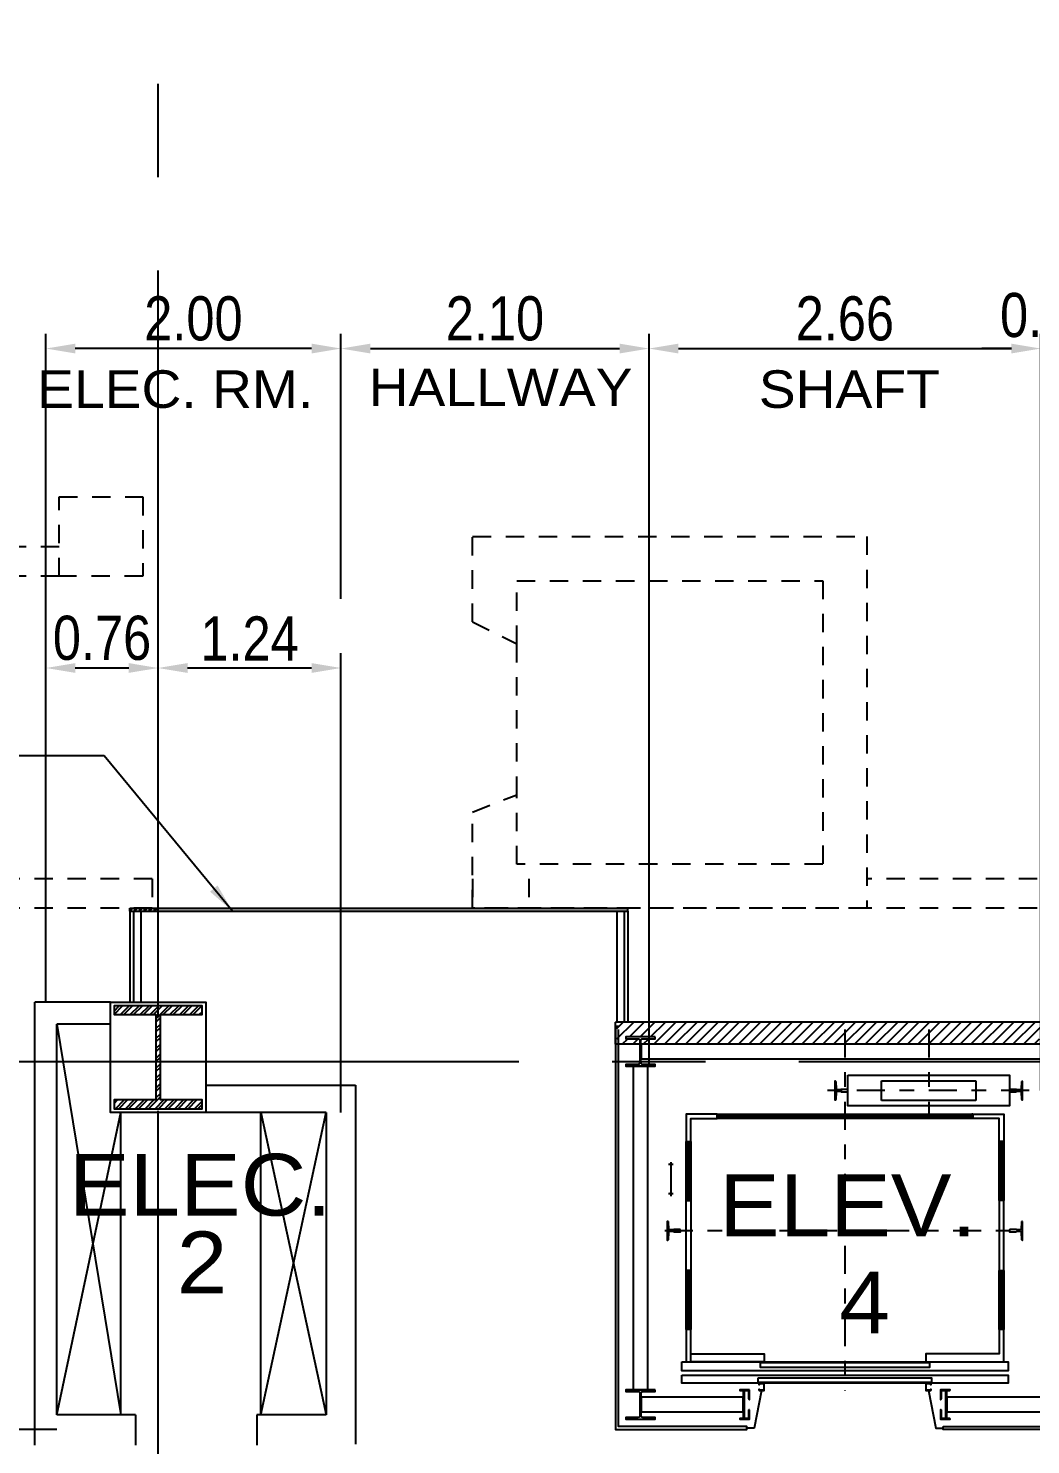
# Model space of a CAD drawing. Header units: millimetres. Extents: x 2148 to 2681, y 758 to 986.
# Drawn here: x 2321.53 to 2328.35, y 891.92 to 901.55 of the extents above; entities that cross this region are included whole.
import ezdxf

# ---------------------------------------------------------------- set-up
doc = ezdxf.new("R2010")
doc.units = ezdxf.units.MM
for name, pattern in [('ACAD_ISO02W100', [15, 12, -3]), ('CENTER2', [28.575, 19.05, -3.175, 3.175, -3.175]), ('HIDDEN', [0.375, 0.25, -0.125])]:
    doc.linetypes.add(name, pattern=pattern)
for name, color, linetype in [('A-Hatch', 253, 'Continuous'), ('A-Wall', 4, 'Continuous'), ('ar elev', 2, 'Continuous'), ('cladding', 2, 'Continuous'), ('COL-EX', 2, 'Continuous'), ('ELAYOUT', 4, 'Continuous'), ('FIXTURE', 1, 'Continuous'), ('hacht', 8, 'Continuous'), ('HATCH', 8, 'Continuous'), ('S_GRID LINES', 252, 'Continuous')]:
    doc.layers.add(name, color=color, linetype=linetype)
doc.styles.add('ARIALNW', font='ARIALN.TTF')
doc.styles.add('MMTX$0$ESMX$0$X-OPTA1D', font='x-opta1d')
doc.dimstyles.new('DIM 100', dxfattribs={"dimtxt": 0.2, "dimasz": 0.2, "dimexe": 0.1, "dimexo": 0, "dimgap": 0.05, "dimtad": 1, "dimzin": 0, "dimdsep": 46, "dimtxsty": 'ARIALNW', "dimcen": 0.09, "dimclrd": 6, "dimclre": 6, "dimclrt": 13, "dimadec": 0, "dimazin": 0, "dimtfac": 1, "dimtofl": 0, "dimtmove": 2, "dimatfit": 3, "dimfxl": 1, "dimtolj": 1, "dimtzin": 0, "dimarcsym": 0})
pattern_1 = [(45, (32.251856, 3e-13), (-0.01683798023, 0.01683798023), []), (45, (32.268694, 3e-13), (-0.01683798023, 0.01683798023), [0, -0.0238125])]

# ---------------------------------------------------------------- blocks, each defined once
blk = doc.blocks.new('*D2476')
at = {"layer": 'Defpoints', "color": 0, "transparency": 16777216}
for p in [(2321.649, 897.2011), (2321.649, 894.9285, 0), (2322.4124, 894.9285)]:
    blk.add_point(p, dxfattribs=at)
at = {"layer": 'FIXTURE', "color": 6, "lineweight": -2, "transparency": 16777216}
for p, q in [((2321.649, 894.9285), (2321.649, 897.3011)), ((2322.4124, 894.9285), (2322.4124, 897.3011)), ((2322.2124, 897.2011), (2321.849, 897.2011))]:
    blk.add_line(p, q, dxfattribs=at)
at = {"layer": 'FIXTURE', "color": 6, "transparency": 16777216}
for points in [[(2321.849, 897.2345), (2321.849, 897.1678), (2321.649, 897.2011)], [(2322.2124, 897.2345), (2322.2124, 897.1678), (2322.4124, 897.2011)]]:
    blk.add_solid(points, dxfattribs=at)
at = {"layer": 'FIXTURE', "color": 13, "transparency": 16777216, "insert": (2322.0307, 897.4043), "char_height": 0.3, "attachment_point": 5, "style": 'ARIALNW'}
blk.add_mtext('\\A1;0.76', dxfattribs=at)
blk = doc.blocks.new('*D2477')
at = {"layer": 'Defpoints', "color": 0, "transparency": 16777216}
for p in [(2322.4124, 897.2011), (2322.4124, 896.1321, 0), (2323.6557, 894.1785, 0)]:
    blk.add_point(p, dxfattribs=at)
at = {"layer": 'FIXTURE', "color": 6, "lineweight": -2, "transparency": 16777216}
for p, q in [((2322.4124, 896.1321), (2322.4124, 897.3011)), ((2323.6557, 894.1785), (2323.6557, 897.3011)), ((2323.4557, 897.2011), (2322.6124, 897.2011))]:
    blk.add_line(p, q, dxfattribs=at)
at = {"layer": 'FIXTURE', "color": 6, "transparency": 16777216}
for points in [[(2322.6124, 897.2345), (2322.6124, 897.1678), (2322.4124, 897.2011)], [(2323.4557, 897.2345), (2323.4557, 897.1678), (2323.6557, 897.2011)]]:
    blk.add_solid(points, dxfattribs=at)
at = {"layer": 'FIXTURE', "color": 13, "transparency": 16777216, "insert": (2323.0341, 897.4018), "char_height": 0.3, "attachment_point": 5, "style": 'ARIALNW'}
blk.add_mtext('\\A1;1.24', dxfattribs=at)
blk = doc.blocks.new('*D2478')
at = {"layer": 'Defpoints', "color": 0, "transparency": 16777216}
for p in [(2321.4571, 894.5217, 0), (2316.8408, 892.0228), (2321.724, 892.0228)]:
    blk.add_point(p, dxfattribs=at)
at = {"layer": 'FIXTURE', "color": 6, "lineweight": -2, "transparency": 16777216}
for p, q in [((2321.4571, 894.5217), (2316.7408, 894.5217)), ((2316.8408, 894.3217), (2316.8408, 892.2228)), ((2321.724, 892.0228), (2316.7408, 892.0228))]:
    blk.add_line(p, q, dxfattribs=at)
at = {"layer": 'FIXTURE', "color": 6, "transparency": 16777216}
for points in [[(2316.8075, 894.3217), (2316.8741, 894.3217), (2316.8408, 894.5217)], [(2316.8075, 892.2228), (2316.8741, 892.2228), (2316.8408, 892.0228)]]:
    blk.add_solid(points, dxfattribs=at)
at = {"layer": 'FIXTURE', "color": 13, "transparency": 16777216, "insert": (2316.6376, 893.2723), "char_height": 0.3, "attachment_point": 5, "rotation": 90, "style": 'ARIALNW'}
blk.add_mtext('\\A1;2.50', dxfattribs=at)
blk = doc.blocks.new('*D2603')
at = {"layer": 'Defpoints', "color": 0, "transparency": 16777216}
for p in [(2328.4157, 899.3738), (2325.7512, 894.5035, 0), (2328.4157, 894.3273, 0)]:
    blk.add_point(p, dxfattribs=at)
at = {"layer": 'FIXTURE', "color": 6, "lineweight": -2, "transparency": 16777216}
for p, q in [((2325.7512, 894.5035), (2325.7512, 899.4738)), ((2328.4157, 894.3273), (2328.4157, 899.4738)), ((2325.9512, 899.3738), (2328.2157, 899.3738))]:
    blk.add_line(p, q, dxfattribs=at)
at = {"layer": 'FIXTURE', "color": 6, "transparency": 16777216}
for points in [[(2325.9512, 899.4071), (2325.9512, 899.3404), (2325.7512, 899.3738)], [(2328.2157, 899.4071), (2328.2157, 899.3404), (2328.4157, 899.3738)]]:
    blk.add_solid(points, dxfattribs=at)
at = {"layer": 'FIXTURE', "color": 13, "transparency": 16777216, "insert": (2327.0834, 899.577), "char_height": 0.3, "attachment_point": 5, "style": 'ARIALNW'}
blk.add_mtext('\\A1;2.66', dxfattribs=at)
blk = doc.blocks.new('*D2604')
at = {"layer": 'Defpoints', "color": 0, "transparency": 16777216}
for p in [(2328.5155, 899.3738), (2328.4157, 894.3273), (2328.5155, 894.3273, 0)]:
    blk.add_point(p, dxfattribs=at)
at = {"layer": 'FIXTURE', "color": 6, "lineweight": -2, "transparency": 16777216}
for p, q in [((2328.4157, 894.3273), (2328.4157, 899.4738)), ((2328.5155, 894.3273), (2328.5155, 899.4738)), ((2328.2157, 899.3738), (2328.0157, 899.3738)), ((2328.7155, 899.3738), (2328.9155, 899.3738))]:
    blk.add_line(p, q, dxfattribs=at)
at = {"layer": 'FIXTURE', "color": 6, "transparency": 16777216}
for points in [[(2328.2157, 899.4071), (2328.2157, 899.3404), (2328.4157, 899.3738)], [(2328.7155, 899.4071), (2328.7155, 899.3404), (2328.5155, 899.3738)]]:
    blk.add_solid(points, dxfattribs=at)
at = {"layer": 'FIXTURE', "color": 13, "transparency": 16777216, "insert": (2328.4734, 899.5999), "char_height": 0.3, "attachment_point": 5, "style": 'ARIALNW'}
blk.add_mtext('\\A1;0.10', dxfattribs=at)
blk = doc.blocks.new('*D2607')
at = {"layer": 'Defpoints', "color": 0, "transparency": 16777216}
for p in [(2321.649, 899.3738), (2323.6557, 898.7763), (2321.649, 896.9244, 0)]:
    blk.add_point(p, dxfattribs=at)
at = {"layer": 'FIXTURE', "color": 6, "lineweight": -2, "transparency": 16777216}
for p, q in [((2321.649, 896.9244), (2321.649, 899.4738)), ((2323.6557, 898.7763), (2323.6557, 899.4738)), ((2323.4557, 899.3738), (2321.849, 899.3738))]:
    blk.add_line(p, q, dxfattribs=at)
at = {"layer": 'FIXTURE', "color": 6, "transparency": 16777216}
for points in [[(2321.849, 899.4071), (2321.849, 899.3404), (2321.649, 899.3738)], [(2323.4557, 899.4071), (2323.4557, 899.3404), (2323.6557, 899.3738)]]:
    blk.add_solid(points, dxfattribs=at)
at = {"layer": 'FIXTURE', "color": 13, "transparency": 16777216, "insert": (2322.6524, 899.577), "char_height": 0.3, "attachment_point": 5, "style": 'ARIALNW'}
blk.add_mtext('\\A1;2.00', dxfattribs=at)
blk = doc.blocks.new('*D2608')
at = {"layer": 'Defpoints', "color": 0, "transparency": 16777216}
for p in [(2325.7512, 899.3738), (2323.6557, 897.6721), (2325.7512, 897.5251)]:
    blk.add_point(p, dxfattribs=at)
at = {"layer": 'FIXTURE', "color": 6, "lineweight": -2, "transparency": 16777216}
for p, q in [((2323.6557, 897.6721), (2323.6557, 899.4738)), ((2325.7512, 897.5251), (2325.7512, 899.4738)), ((2323.8557, 899.3738), (2325.5512, 899.3738))]:
    blk.add_line(p, q, dxfattribs=at)
at = {"layer": 'FIXTURE', "color": 6, "transparency": 16777216}
for points in [[(2323.8557, 899.4071), (2323.8557, 899.3404), (2323.6557, 899.3738)], [(2325.5512, 899.4071), (2325.5512, 899.3404), (2325.7512, 899.3738)]]:
    blk.add_solid(points, dxfattribs=at)
at = {"layer": 'FIXTURE', "color": 13, "transparency": 16777216, "insert": (2324.7035, 899.577), "char_height": 0.3, "attachment_point": 5, "style": 'ARIALNW'}
blk.add_mtext('\\A1;2.10', dxfattribs=at)

msp = doc.modelspace()

# ---------------------------------------------------------------- hatches: boundary and pattern name
at = {"layer": 'A-Hatch'}
h = msp.add_hatch(dxfattribs=at)
h.set_pattern_fill('ANSI32', color=256, scale=0.005, style=0)
h.set_pattern_definition([(45, (32.251856, 3e-13), (-0.0336759605, 0.0336759605), []), (45, (32.274306, 3e-13), (-0.0336759605, 0.0336759605), [])])
h.paths.add_polyline_path([(2322.4274167, 894.843508), (2322.7124167, 894.843508), (2322.7124167, 894.903508), (2322.1124167, 894.903508), (2322.1124167, 894.843508), (2322.3974167, 894.843508), (2322.3974167, 894.263508), (2322.1124167, 894.263508), (2322.1124167, 894.203508), (2322.7124167, 894.203508), (2322.7124167, 894.263508), (2322.4274167, 894.263508)])
at = {"layer": 'hacht'}
h = msp.add_hatch(dxfattribs=at)
h.set_pattern_fill('SACNCR', color=256, scale=0.01, style=0)
h.set_pattern_definition(pattern_1)
h.paths.add_polyline_path([(2322.220511, 895.5668015), (2322.220511, 895.5468015), (2322.4124167, 895.5468015), (2322.4124167, 895.5668015)])
h = msp.add_hatch(dxfattribs=at)
h.set_pattern_fill('SACNCR', color=256, scale=0.01, style=0)
h.set_pattern_definition(pattern_1)
h.paths.add_polyline_path([(2325.6077764, 895.5468015), (2325.6077764, 895.5668015), (2322.4124167, 895.5668015), (2322.4124167, 895.5468015)])
at = {"layer": 'HATCH'}
h = msp.add_hatch(dxfattribs=at)
h.set_pattern_fill('ANSI31', color=256, scale=0.016, style=0)
h.set_pattern_definition([(45, (-2330.485525, -1026.385114), (-0.0359210245, 0.0359210245), [])])
h.paths.add_polyline_path([(2325.5327764, 894.7922958), (2325.5327764, 894.6422958), (2325.6933718, 894.6422958), (2325.6980493, 894.6516508), (2325.6980493, 894.6672425), (2325.6964901, 894.6734793), (2325.6918126, 894.6781568), (2325.6855759, 894.679716), (2325.6029394, 894.679716), (2325.6029394, 894.6921894), (2325.8025142, 894.6921894), (2325.8025142, 894.679716), (2325.7198778, 894.679716), (2325.7136411, 894.6781568), (2325.7089635, 894.6734793), (2325.7058452, 894.6672425), (2325.7058452, 894.6422958), (2328.4609128, 894.6422958), (2328.4609128, 894.6672426), (2328.4593536, 894.6734793), (2328.454676, 894.6781568), (2328.4484393, 894.679716), (2328.3642437, 894.679716), (2328.3642437, 894.6921894), (2328.5653777, 894.6921894), (2328.5653777, 894.679716), (2328.4827413, 894.679716), (2328.4749454, 894.6781568), (2328.4702678, 894.6734793), (2328.4687087, 894.6672426), (2328.4687087, 894.6422958), (2331.0874167, 894.6422958), (2331.0874167, 894.7922958)])

# ---------------------------------------------------------------- linework, layer by layer
at = {"ltscale": 0.5}
for p, q in [((2322.220511, 895.5468015, 0), (2322.220511, 894.928508)), ((2322.220511, 895.5468015, 0), (2322.220511, 894.928508, 0)), ((2322.220511, 895.5468015, 0), (2325.6077764, 895.5468015, 0)), ((2322.245511, 895.5468015, 0), (2322.245511, 894.928508, 0)), ((2322.295511, 895.5468015, 0), (2322.295511, 894.928508, 0)), ((2325.5327764, 895.5468015, 0), (2325.5327764, 894.7922958, 0)), ((2325.5827764, 895.5468015, 0), (2325.5827764, 894.7922958, 0)), ((2325.6077764, 895.5468015, 0), (2325.6077764, 894.7922958)), ((2325.6077764, 895.5468015, 0), (2325.6077764, 894.7922958, 0))]:
    msp.add_line(p, q, dxfattribs=at)
for p, q in [((2322.1590216, 892.1210246, 0), (2322.1590216, 894.178508, 0)), ((2323.1113458, 892.1210246, 0), (2323.1113458, 894.178508, 0))]:
    msp.add_line(p, q)
at = {"layer": 'A-Hatch'}
msp.add_line((2325.5227764, 894.6422958, 0), (2325.5227764, 894.7922958, 0), dxfattribs=at)
at = {"layer": 'A-Wall', "ltscale": 10}
for p, q in [((2321.5740071, 891.9145249, 0), (2321.5740071, 894.928508, 0)), ((2322.0823407, 894.928508, 0), (2321.5740071, 894.928508, 0)), ((2322.0874167, 894.928508, 0), (2322.0501385, 894.928508, 0)), ((2321.7240071, 892.1210246, 0), (2321.7240071, 894.778508, 0)), ((2322.0823407, 894.778508, 0), (2321.7240071, 894.778508, 0)), ((2322.7323407, 894.362962, 0), (2323.7557136, 894.362962, 0)), ((2323.7557136, 894.362962, 0), (2323.7557136, 891.9232994, 0)), ((2323.5557136, 894.178508, 0), (2322.7323407, 894.178508, 0)), ((2323.5557136, 894.178508, 0), (2323.5557136, 892.1232994, 0)), ((2323.5557136, 894.178508, 0), (2323.5557136, 892.1232994, 0)), ((2323.5557136, 894.178508, 0), (2323.5557136, 892.1232994, 0)), ((2323.5557136, 894.178508, 0), (2323.5557136, 892.1232994, 0)), ((2323.7557136, 894.1694617, 0), (2323.7557136, 891.9232994, 0)), ((2322.2592027, 892.1210246, 0), (2321.7240071, 892.1210246, 0)), ((2322.2592027, 892.1210246, 0), (2322.2592027, 891.9145249, 0)), ((2323.5557136, 892.1210246, 0), (2323.0842481, 892.1210246, 0)), ((2323.0842481, 892.1210246, 0), (2323.0842481, 891.9145249, 0))]:
    msp.add_line(p, q, dxfattribs=at)
at = {"layer": 'ar elev', "color": 8, "linetype": 'CENTER2', "ltscale": 0.01}
for p, q in [((2327.0841586, 894.7420831, 0), (2327.0841586, 892.2879369, 0)), ((2327.6548177, 894.7420831, 0), (2327.6548177, 894.171424, 0)), ((2328.3359872, 894.3273418, 0), (2326.9216177, 894.3273418, 0)), ((2325.8586446, 893.374684, 0), (2328.3096725, 893.374684, 0))]:
    msp.add_line(p, q, dxfattribs=at)
at = {"layer": 'ar elev', "color": 8}
for p, q in [((2325.914775, 893.8237272, 0), (2325.8835915, 893.8237272, 0)), ((2325.8991833, 893.8284048, 0), (2325.8960649, 893.8268456, 0)), ((2325.8960649, 893.8268456, 0), (2325.8960649, 893.8206089, 0)), ((2325.8960649, 893.8206089, 0), (2325.9023016, 893.8206089, 0)), ((2325.8991833, 893.839319, 0), (2325.8991833, 893.6085607, 0)), ((2325.9023016, 893.8268456, 0), (2325.8991833, 893.8284048, 0)), ((2325.9038608, 893.8237272, 0), (2325.9023016, 893.8268456, 0)), ((2325.9023016, 893.8206089, 0), (2325.9038608, 893.8237272, 0)), ((2325.8991833, 893.62883, 0), (2325.8960649, 893.6272708, 0)), ((2325.8960649, 893.6272708, 0), (2325.8960649, 893.6210341, 0)), ((2325.9023016, 893.6272708, 0), (2325.8991833, 893.62883, 0)), ((2325.9038608, 893.6241524, 0), (2325.9023016, 893.6272708, 0)), ((2325.9147751, 893.6241524, 0), (2325.8835915, 893.6241524, 0)), ((2325.8960649, 893.6210341, 0), (2325.8991833, 893.6194749, 0)), ((2325.8991833, 893.6194749, 0), (2325.9023016, 893.6210341, 0)), ((2325.9023016, 893.6210341, 0), (2325.9038608, 893.6241524, 0))]:
    msp.add_line(p, q, dxfattribs=at)
at = {"layer": 'ar elev', "elevation": 0}
for points in [[(2325.5430457, 894.7623524), (2325.5227764, 894.7623524), (2325.5227765, 892.0228766), (2326.4168304, 892.0228766), (2326.4168304, 892.0431459), (2325.5430458, 892.0431459), (2325.5430457, 894.7420831)], [(2326.2141372, 894.137122), (2326.2141372, 894.1667464), (2326.0036482, 894.1667464), (2326.0036482, 893.9812042), (2326.0348318, 893.9812042), (2326.0348318, 894.137122), (2326.2141372, 894.137122)], [(2327.9541799, 894.137122), (2327.9541799, 894.1667464), (2328.1646689, 894.1667464), (2328.1646689, 893.9812042), (2328.1334854, 893.9812042), (2328.1334854, 894.137122), (2327.9541799, 894.137122)], [(2328.164669, 892.7011191), (2328.1334854, 892.7011191), (2328.1334854, 892.5374054), (2327.6345484, 892.5374054), (2327.6345484, 892.4828341), (2328.164669, 892.4828342), (2328.164669, 892.7011191)], [(2325.9740238, 892.3924018), (2328.1942933, 892.3924018), (2328.1942933, 892.3378306), (2325.9740238, 892.3378306), (2325.9740238, 892.3924018)], [(2326.516618, 892.2879369), (2326.4667243, 892.0322317), (2326.4168306, 892.0322317)], [(2327.6516996, 892.2879369), (2327.7015933, 892.0322317), (2327.751487, 892.0322317)]]:
    msp.add_lwpolyline(points, dxfattribs=at)
for points in [[(2325.7925142, 894.6921894), (2325.5929394, 894.6921894), (2325.5929394, 894.679716), (2325.6755759, 894.679716), (2325.6818126, 894.6781568), (2325.6864901, 894.6734793), (2325.6880493, 894.6672425), (2325.6880493, 894.5175615), (2325.6864901, 894.5113247), (2325.6818126, 894.505088), (2325.6755759, 894.5035288), (2325.5929394, 894.5035288), (2325.5929394, 894.4926146), (2325.7925142, 894.4926146), (2325.7925142, 894.5035288), (2325.7098778, 894.5035288), (2325.7036411, 894.505088), (2325.6989635, 894.5113247), (2325.6958452, 894.5175615), (2325.6958452, 894.6672425), (2325.6989635, 894.6734793), (2325.7036411, 894.6781568), (2325.7098778, 894.679716), (2325.7925142, 894.679716)], [(2327.1044279, 894.4318067), (2328.2036484, 894.4318067), (2328.2036484, 894.2228768), (2327.1044279, 894.2228768)], [(2327.9479432, 894.1667464), (2327.9541799, 894.1667464), (2327.9541799, 894.1667464), (2327.9479432, 894.1667464)], [(2326.0036482, 893.5789363), (2326.0348318, 893.5789363), (2326.0348318, 893.103387), (2326.0036482, 893.103387)], [(2328.164669, 893.5789363), (2328.1334854, 893.5789363), (2328.1334854, 893.103387), (2328.164669, 893.103387)], [(2326.0348318, 892.701119), (2326.0036482, 892.701119), (2326.0036482, 892.4828341), (2326.0348318, 892.4828341)], [(2325.9740238, 892.4828341), (2328.1942933, 892.4828342), (2328.1942933, 892.4220262), (2325.9740238, 892.4220262)], [(2326.0348318, 892.5374054), (2326.5337687, 892.5374054), (2326.5337687, 892.4828341), (2326.0348318, 892.4828341)], [(2326.5088219, 892.4781566), (2327.6594953, 892.4781566), (2327.6594953, 892.4438547), (2326.5088219, 892.4438547)], [(2326.4932301, 892.3736917), (2327.6735279, 892.3736917), (2327.6735279, 892.3409489), (2326.4932301, 892.3409489)], [(2325.7940734, 892.2926144), (2325.5929395, 892.2926144), (2325.5929395, 892.280141), (2325.6755759, 892.280141), (2325.6833718, 892.2785818), (2325.6880493, 892.2739043), (2325.6896085, 892.2676676), (2325.6896085, 892.1179865), (2325.6880493, 892.1101906), (2325.6833718, 892.105513), (2325.6755759, 892.1039539), (2325.5929395, 892.1039539), (2325.5929395, 892.0930396), (2325.7940734, 892.0930396), (2325.7940734, 892.1039539), (2325.7098778, 892.1039539), (2325.7036411, 892.105513), (2325.6989636, 892.1101906), (2325.6974044, 892.1179865), (2325.6974044, 892.2676676), (2325.6989636, 892.2739043), (2325.7036411, 892.2785818), (2325.7098778, 892.280141), (2325.7940734, 892.280141)], [(2326.4339814, 892.2926144), (2326.3684959, 892.2926144), (2326.3684959, 892.2910552), (2326.3700551, 892.2879369), (2326.3731734, 892.2863777), (2326.4199488, 892.2863777), (2326.4261855, 892.2832593), (2326.4277446, 892.2785818), (2326.4277446, 892.2318065), (2326.4293038, 892.2286881), (2326.4324222, 892.2271289), (2326.4339814, 892.2271289)], [(2326.4012386, 892.2863777), (2326.3918835, 892.2863777), (2326.3918835, 892.0977172), (2326.4012386, 892.0977172)], [(2326.5306506, 892.3378306), (2326.5025853, 892.3378306), (2326.499467, 892.3362714), (2326.499467, 892.3347122), (2326.499467, 892.3269163), (2326.5010262, 892.3269163), (2326.5010262, 892.3347122), (2326.5322097, 892.3347122), (2326.5322097, 892.2894961), (2326.5010262, 892.2894961), (2326.5010262, 892.2972919), (2326.499467, 892.2972919), (2326.499467, 892.2910552), (2326.499467, 892.2879369), (2326.5025853, 892.2879369), (2326.5306506, 892.2879369), (2326.5337689, 892.2879369), (2326.5337689, 892.2910552), (2326.5337689, 892.3347122), (2326.5337689, 892.3362714)], [(2327.6688505, 892.3362714), (2327.6657322, 892.3378306), (2327.637667, 892.3378306), (2327.6345486, 892.3362714), (2327.6345486, 892.3347122), (2327.6345486, 892.2910552), (2327.6345486, 892.2879369), (2327.637667, 892.2879369), (2327.6657322, 892.2879369), (2327.6688505, 892.2879369), (2327.6688505, 892.297292), (2327.6672913, 892.297292), (2327.6672913, 892.2894961), (2327.6361078, 892.2894961), (2327.6361078, 892.3347122), (2327.6672913, 892.3347122), (2327.6672913, 892.3269163), (2327.6688505, 892.3269163)], [(2327.7998213, 892.2910552), (2327.7998213, 892.2926144), (2327.7343358, 892.2926144), (2327.7343358, 892.2271289), (2327.735895, 892.2271289), (2327.7390134, 892.2286881), (2327.7405725, 892.2318065), (2327.7405725, 892.2785818), (2327.7421317, 892.2832594), (2327.7483684, 892.2863777), (2327.7951438, 892.2863777), (2327.7982621, 892.2879369)], [(2327.7764336, 892.2863777), (2327.7670786, 892.2863777), (2327.7670786, 892.0977172), (2327.7764336, 892.0977172)], [(2326.4339814, 892.1569659), (2326.4293038, 892.1569659), (2326.4277446, 892.1538476), (2326.4277446, 892.1070722), (2326.4261855, 892.1008355), (2326.4199488, 892.0977172), (2326.3700551, 892.0977172), (2326.3684959, 892.0945988), (2326.3684959, 892.0930396), (2326.4339814, 892.0930396)], [(2327.7421317, 892.1008355), (2327.7405725, 892.1070722), (2327.7405725, 892.1538476), (2327.7390134, 892.1569659), (2327.735895, 892.1569659), (2327.7343358, 892.1569659), (2327.7343358, 892.0930396), (2327.7998213, 892.0930396), (2327.7998213, 892.0945988), (2327.7982621, 892.0977172), (2327.7951438, 892.0977172), (2327.7483684, 892.0977172)], [(2327.751487, 892.0431459), (2329.1781349, 892.0431459), (2329.1781349, 892.0228766), (2327.751487, 892.0228766)]]:
    msp.add_lwpolyline(points, close=True, dxfattribs=at)
at = {"layer": 'ar elev', "color": 3, "elevation": 0}
for points in [[(2328.4609128, 894.6422957), (2325.6974044, 894.6422957), (2325.6974044, 894.5425083), (2328.4609128, 894.5425083)], [(2325.7426205, 894.4926146), (2325.6428331, 894.4926146), (2325.6428332, 892.2926144), (2325.7426206, 892.2926144)], [(2326.3918835, 892.2427207), (2325.6974044, 892.2427207), (2325.6974044, 892.1429333), (2326.3918835, 892.1429333)], [(2328.4609128, 892.2427207), (2327.7764336, 892.2427207), (2327.7764336, 892.1429333), (2328.4609128, 892.1429333)]]:
    msp.add_lwpolyline(points, close=True, dxfattribs=at)
at = {"layer": 'ar elev', "color": 8, "elevation": 0}
for points in [[(2327.0545342, 894.3320193), (2327.0327057, 894.3320193), (2327.0280282, 894.3335785), (2327.026469, 894.338256), (2327.0233506, 894.3865905), (2327.0217914, 894.3897089), (2327.0186731, 894.391268), (2327.0155547, 894.391268), (2327.0155547, 894.2634154), (2327.0186731, 894.2634154), (2327.0217914, 894.2649746), (2327.0233506, 894.268093), (2327.026469, 894.3148683), (2327.0280282, 894.3195459), (2327.0327057, 894.3226642), (2327.0545342, 894.3226642), (2327.0592117, 894.3195459), (2327.1028687, 894.3195459), (2327.1044279, 894.3195459), (2327.1044279, 894.3335785), (2327.1028687, 894.3351376), (2327.0592117, 894.3351376)], [(2328.2925215, 894.3912681), (2328.2894032, 894.3912681), (2328.2862848, 894.3897089), (2328.2847256, 894.3865905), (2328.2816073, 894.338256), (2328.2800481, 894.3335785), (2328.2753706, 894.3320193), (2328.2535421, 894.3320193), (2328.2488646, 894.3351377), (2328.2052076, 894.3351377), (2328.2036484, 894.3335785), (2328.2036484, 894.3195459), (2328.2488646, 894.3195459), (2328.2535421, 894.3226642), (2328.2753706, 894.3226642), (2328.2800481, 894.3195459), (2328.2816073, 894.3148683), (2328.2847256, 894.268093), (2328.2862848, 894.2649746), (2328.2894032, 894.2634155), (2328.2925215, 894.2634155)], [(2326.2141372, 894.1667464), (2327.9541799, 894.1667464), (2327.9541799, 894.137122), (2326.2141372, 894.137122)], [(2326.2141372, 894.1573913), (2327.9541799, 894.1573913), (2327.9541799, 894.1464771), (2326.2141372, 894.1464771)], [(2326.0036482, 893.9812042), (2326.0348318, 893.9812042), (2326.0348318, 893.5789363), (2326.0036482, 893.5789363)], [(2326.0130033, 893.9812042), (2326.0239175, 893.9812042), (2326.0239175, 893.5789363), (2326.0130033, 893.5789363)], [(2328.1334854, 893.9812042), (2328.164669, 893.9812042), (2328.164669, 893.5789363), (2328.1334854, 893.5789363)], [(2328.1443996, 893.9812042), (2328.1537547, 893.9812042), (2328.1537547, 893.5789363), (2328.1443996, 893.5789363)], [(2325.9646688, 893.3809207), (2325.9631096, 893.3824798), (2325.9194526, 893.3824798), (2325.9194526, 893.3809207), (2325.9147751, 893.3793615), (2325.8929466, 893.3793615), (2325.888269, 893.3809207), (2325.8867098, 893.3855982), (2325.8835915, 893.4339327), (2325.8820323, 893.4370511), (2325.8757956, 893.4370511), (2325.8757956, 893.3107577), (2325.878914, 893.3107577), (2325.8820323, 893.3123168), (2325.8835915, 893.313876), (2325.8867098, 893.3622105), (2325.888269, 893.3668881), (2325.8929466, 893.3700064), (2325.9147751, 893.3700064), (2325.9194526, 893.3668881), (2325.9350444, 893.3668881), (2325.9631096, 893.3668881), (2325.9646688, 893.3668881)], [(2328.2925216, 893.4370511), (2328.2894032, 893.4370511), (2328.2862848, 893.4370511), (2328.2847257, 893.4339328), (2328.2816073, 893.3855982), (2328.2800481, 893.3809207), (2328.2753706, 893.3793615), (2328.2535421, 893.3793615), (2328.2488646, 893.3824799), (2328.2332728, 893.3824799), (2328.2052076, 893.3824799), (2328.2036484, 893.3809207), (2328.2036484, 893.3668881), (2328.2052076, 893.3668881), (2328.2488646, 893.3668881), (2328.2535421, 893.3700065), (2328.2753706, 893.3700065), (2328.2800481, 893.3668881), (2328.2816073, 893.3622106), (2328.2847257, 893.313876), (2328.2862848, 893.3123169), (2328.2894032, 893.3107577), (2328.2925216, 893.3107577)], [(2326.0036482, 893.103387), (2326.0348318, 893.103387), (2326.0348318, 892.701119), (2326.0036482, 892.701119)], [(2326.0130033, 893.103387), (2326.0239175, 893.103387), (2326.0239175, 892.701119), (2326.0130033, 892.701119)], [(2328.1334854, 893.1033871), (2328.164669, 893.1033871), (2328.164669, 892.7011191), (2328.1334854, 892.7011191)], [(2328.1443996, 893.1033871), (2328.1537547, 893.1033871), (2328.1537547, 892.7011191), (2328.1443996, 892.7011191)]]:
    msp.add_lwpolyline(points, close=True, dxfattribs=at)
at = {"layer": 'ar elev', "linetype": 'ACAD_ISO02W100', "ltscale": 0.3, "elevation": 0}
msp.add_lwpolyline([(2327.333627, 894.3928272), (2327.9744492, 894.3928272), (2327.9744492, 894.2602971), (2327.333627, 894.2602971)], close=True, dxfattribs=at)
at = {"layer": 'cladding', "elevation": 0}
msp.add_lwpolyline([(2322.0874167, 894.928508), (2322.7374167, 894.928508), (2322.7374167, 894.178508), (2322.0874167, 894.178508)], close=True, dxfattribs=at)
at = {"layer": 'COL-EX', "elevation": 0}
msp.add_lwpolyline([(2322.4274167, 894.843508), (2322.7124167, 894.843508), (2322.7124167, 894.903508), (2322.1124167, 894.903508), (2322.1124167, 894.843508), (2322.3974167, 894.843508), (2322.3974167, 894.263508), (2322.1124167, 894.263508), (2322.1124167, 894.203508), (2322.7124167, 894.203508), (2322.7124167, 894.263508), (2322.4274167, 894.263508)], close=True, dxfattribs=at)
at = {"layer": 'ELAYOUT', "ltscale": 10}
for p, q in [((2331.3943561, 894.7922958, 0), (2325.5227764, 894.7922958, 0)), ((2331.3974479, 894.6422958, 0), (2325.5227764, 894.6422958, 0))]:
    msp.add_line(p, q, dxfattribs=at)
at = {"layer": 'FIXTURE'}
for p, q in [((2322.220511, 895.5468015, 0), (2322.220511, 895.5668015, 0)), ((2322.220511, 895.5668015, 0), (2325.6077764, 895.5668015, 0)), ((2325.6077764, 895.5468015, 0), (2325.6077764, 895.5668015, 0))]:
    msp.add_line(p, q, dxfattribs=at)
at = {"layer": 'HATCH', "linetype": 'HIDDEN', "ltscale": 0.5}
for p, q in [((2321.7385712, 898.0251844, 0), (2318.011152, 898.0251844, 0)), ((2321.7385712, 898.0251844, 0), (2318.011152, 898.0251844, 0)), ((2321.7385712, 897.8251844, 0), (2318.011152, 897.8251844, 0)), ((2321.7385712, 897.8251844, 0), (2318.011152, 897.8251844, 0)), ((2324.5514799, 897.5155126, 0), (2324.8514799, 897.3652047, 0)), ((2324.5514799, 897.5155126, 0), (2324.8514799, 897.3652047, 0)), ((2324.8514799, 896.3391714, 0), (2324.8514799, 897.3652047, 0)), ((2324.8514799, 896.3391714, 0), (2324.8514799, 897.3652047, 0)), ((2324.5514799, 896.2215337, 0), (2324.8514799, 896.3391714, 0)), ((2324.5514799, 896.2215337, 0), (2324.8514799, 896.3391714, 0)), ((2322.3711389, 895.7668015, 0), (2317.811152, 895.7668015, 0)), ((2322.3711389, 895.7668015, 0), (2318.011152, 895.7668015, 0)), ((2322.3711389, 895.7668015, 0), (2318.011152, 895.7668015, 0)), ((2322.3711389, 895.7668015, 0), (2322.3711389, 895.5668015, 0)), ((2322.3711389, 895.7668015, 0), (2322.3711389, 895.5668015, 0)), ((2324.5514799, 895.7668015, 0), (2324.5514799, 895.5668015, 0)), ((2324.9341577, 895.7668015, 0), (2324.9341577, 895.5668015, 0)), ((2329.2922645, 895.7668015, 0), (2327.2328407, 895.7668015, 0)), ((2329.2922645, 895.7668015, 0), (2327.2328407, 895.7668015, 0)), ((2322.3711389, 895.5668015, 0), (2318.011152, 895.5668015, 0)), ((2322.3711389, 895.5668015, 0), (2318.011152, 895.5668015, 0)), ((2322.3711389, 895.5668015, 0), (2318.011152, 895.5668015, 0)), ((2329.2922645, 895.5668015, 0), (2324.5514799, 895.5668015, 0))]:
    msp.add_line(p, q, dxfattribs=at)
at = {"layer": 'HATCH', "linetype": 'ByBlock', "ltscale": 0.5}
for p, q in [((2321.7240071, 894.778508, 0), (2322.1590216, 892.1210246, 0)), ((2321.7240071, 892.1210246, 0), (2322.1590216, 894.178508, 0)), ((2323.1113458, 894.178508, 0), (2323.5557136, 892.1210246, 0)), ((2323.1113458, 892.1210246, 0), (2323.5557136, 894.178508, 0))]:
    msp.add_line(p, q, dxfattribs=at)
at = {"layer": 'HATCH', "linetype": 'HIDDEN', "ltscale": 0.5, "elevation": 0}
msp.add_lwpolyline([(2322.308009, 898.3642833), (2322.308009, 897.8251844), (2321.7385712, 897.8251844), (2321.7385712, 898.3642833)], close=True, dxfattribs=at)
msp.add_lwpolyline([(2322.308009, 898.3642833), (2322.308009, 897.8251844), (2321.7385712, 897.8251844), (2321.7385712, 898.3642833)], close=True, dxfattribs=at)
for points in [[(2324.5514799, 897.5155126), (2324.5514799, 898.0947339), (2327.2328407, 898.0947339), (2327.2328407, 895.5668015), (2324.5514799, 895.5668015), (2324.5514799, 896.2215337)], [(2324.5514799, 897.5155126), (2324.5514799, 898.0947339), (2327.2328407, 898.0947339), (2327.2328407, 895.5668015), (2324.5514799, 895.5668015), (2324.5514799, 896.2215337)], [(2324.8514799, 897.3652047), (2324.8514799, 897.7947339), (2326.9328407, 897.7947339), (2326.9328407, 895.8668015), (2324.8514799, 895.8668015), (2324.8514799, 896.3391714)], [(2324.8514799, 897.3652047), (2324.8514799, 897.7947339), (2326.9328407, 897.7947339), (2326.9328407, 895.8668015), (2324.8514799, 895.8668015), (2324.8514799, 896.3391714)]]:
    msp.add_lwpolyline(points, dxfattribs=at)
at = {"layer": 'S_GRID LINES', "linetype": 'CENTER2', "ltscale": 0.2}
for p, q in [((2322.4124167, 867.518508, 0), (2322.4124167, 903.5418845, 0)), ((2336.2946772, 894.5217363, 0), (2314.7272654, 894.5217363, 0))]:
    msp.add_line(p, q, dxfattribs=at)

# ---------------------------------------------------------------- texts
at = {"color": 2, "style": 'MMTX$0$ESMX$0$X-OPTA1D', "width": 1.1}
for s, p in [('ELEC. RM.', (2321.5893112, 898.9703071, 0)), ('HALLWAY', (2323.8441742, 898.9824061, 0)), ('SHAFT', (2326.4980051, 898.9703071, 0))]:
    msp.add_text(s, height=0.25536, dxfattribs=at).set_placement(p)
at = {"color": 2, "style": 'MMTX$0$ESMX$0$X-OPTA1D', "text_generation_flag": 6, "width": 1.1}
for s, p in [('ELEC.', (2321.8063633, 893.476766, 0)), ('ELEV.', (2326.2282141, 893.3365868, 0)), ('2', (2322.5396772, 892.9483838, 0)), ('4', (2327.0459133, 892.6764305, 0))]:
    msp.add_text(s, height=0.42, rotation=180, dxfattribs=at).set_placement(p)

# ---------------------------------------------------------------- dimensions: what is measured, and where the dimension line sits
at = {"layer": 'FIXTURE'}
dim = msp.add_linear_dim(base=(2328.515484, 899.3737795), p1=(2328.4156966, 894.3272802), p2=(2328.515484, 894.3273418, 0), dimstyle='DIM 100', override={"dimtxt": 0.3}, dxfattribs=at)
dim.commit()
dim.dimension.update_dxf_attribs({"geometry": '*D2604', "text_midpoint": (2328.4733872, 899.5999249), "dimtype": 160})
dim = msp.add_linear_dim(base=(2321.6490071, 899.3737795), p1=(2323.6557136, 898.776251), p2=(2321.6490071, 896.9243561, 0), text='2.00', dimstyle='DIM 100', override={"dimtxt": 0.3}, dxfattribs=at)
dim.commit()
dim.dimension.update_dxf_attribs({"geometry": '*D2607', "text_midpoint": (2322.6523603, 899.5769514)})
for base, p1, p2, picture, middle in [((2325.751196, 899.3737795), (2323.6557136, 897.6720919), (2325.751196, 897.525076), '*D2608', (2324.7034548, 899.5769514)), ((2328.4156966, 899.3737795), (2325.751196, 894.5035288, 0), (2328.4156966, 894.3272802, 0), '*D2603', (2327.0834463, 899.5769514)), ((2321.6490071, 897.2011437, 0), (2322.4124167, 894.928508, 0), (2321.6490071, 894.928508, 0), '*D2476', (2322.0307119, 897.4043156, 0)), ((2322.4124167, 897.2011437), (2323.6557136, 894.178508, 0), (2322.4124167, 896.1320989, 0), '*D2477', (2323.0340652, 897.4017577))]:
    dim = msp.add_linear_dim(base=base, p1=p1, p2=p2, dimstyle='DIM 100', override={"dimtxt": 0.3}, dxfattribs=at)
    dim.commit()
    dim.dimension.update_dxf_attribs({"geometry": picture, "text_midpoint": middle})
dim = msp.add_linear_dim(base=(2316.8408071, 892.0227747), p1=(2321.457119, 894.5217363, 0), p2=(2321.7240071, 892.0227747), angle=90, dimstyle='DIM 100', override={"dimtxt": 0.3}, dxfattribs=at)
dim.commit()
dim.dimension.update_dxf_attribs({"geometry": '*D2478', "text_midpoint": (2316.6376352, 893.2722555)})

# ---------------------------------------------------------------- leaders
msp.add_leader([(2322.9183512, 895.5468015, 0), (2322.0463659, 896.6032493, 0), (2319.9924733, 896.6032493, 0)], dimstyle='DIM 100', override={"dimgap": 0.05, "dimtad": 0}, dxfattribs=at)

doc.saveas('drawing.dxf')
